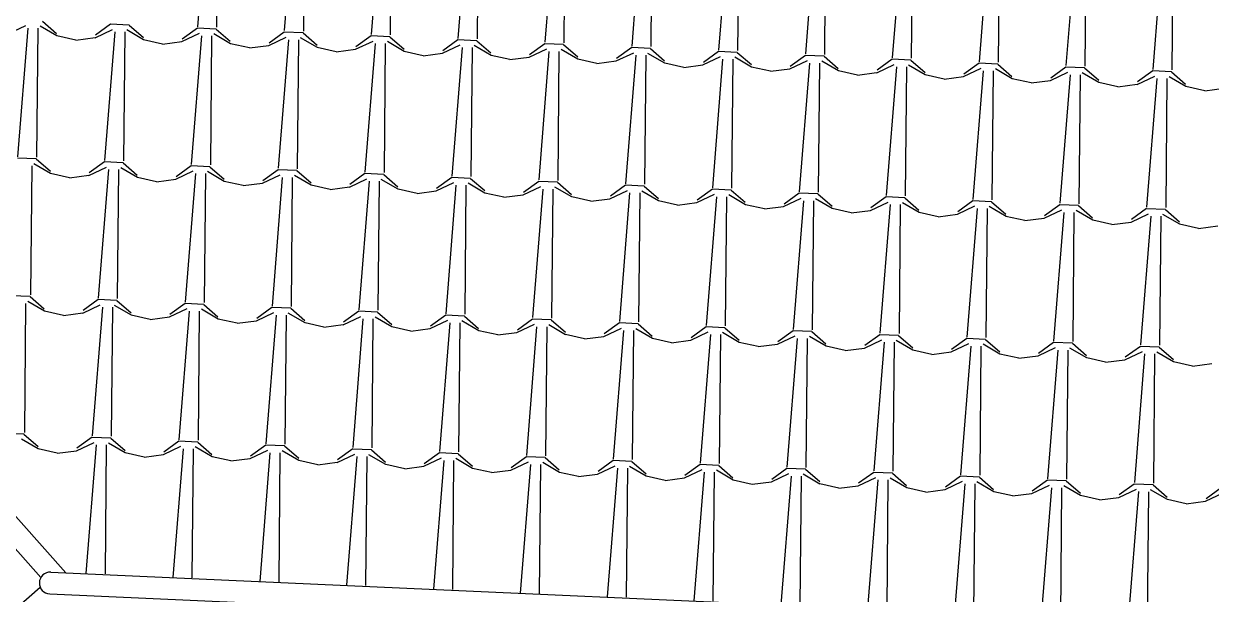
# Model space of a CAD drawing. Extents: x 1037 to 14540, y 1034 to 18285.
# Drawn here: x 6411.9 to 6739.7, y 1731.7 to 1889 of the extents above; entities that cross this region are included whole.
import ezdxf

# ---------------------------------------------------------------- set-up
doc = ezdxf.new("R2010")
doc.units = 0
doc.header["$LTSCALE"] = 100
doc.header["$MEASUREMENT"] = 0
doc.layers.get('0').update_dxf_attribs({"color": 240, "linetype": 'CONTINUOUS'})
doc.layers.add('proiezioni', color=252, linetype='CONTINUOUS')
doc.layers.add('retini copertura', color=32, linetype='CONTINUOUS')

# ---------------------------------------------------------------- blocks, each defined once
blk = doc.blocks.new('*X1854')
at = {"color": 0}
for p, q in [((11.2329, 19.2231), (11.2046, 18.8685)), ((11.2606, 19.2232), (11.2572, 18.8674)), ((11.4727, 19.2124), (11.4443, 18.8578)), ((11.5004, 19.2124), (11.4969, 18.8567)), ((11.7124, 19.2017), (11.6841, 18.8471)), ((11.7401, 19.2017), (11.7367, 18.846)), ((11.9522, 19.1909), (11.9238, 18.8363)), ((11.9799, 19.191), (11.9764, 18.8353)), ((12.192, 19.1802), (12.1636, 18.8256)), ((12.2196, 19.1802), (12.2162, 18.8245)), ((12.4317, 19.1695), (12.4034, 18.8149)), ((12.4594, 19.1695), (12.456, 18.8138)), ((12.6715, 19.1588), (12.6431, 18.8042)), ((12.6991, 19.1588), (12.6957, 18.8031)), ((12.9112, 19.148), (12.8829, 18.7934)), ((12.9389, 19.148), (12.9355, 18.7923)), ((13.151, 19.1373), (13.1226, 18.7827)), ((13.1787, 19.1373), (13.1752, 18.7816)), ((13.3907, 19.1266), (13.3624, 18.772)), ((13.4184, 19.1266), (13.415, 18.7709)), ((13.6305, 19.1159), (13.6021, 18.7613)), ((13.6582, 19.1158), (13.6547, 18.7601)), ((13.8703, 19.1052), (13.8419, 18.7506)), ((13.8979, 19.1051), (13.8945, 18.7494)), ((10.7767, 18.8837), (10.8158, 18.8498)), ((10.6821, 18.8492), (10.7306, 18.8721)), ((10.7364, 18.8649), (10.7081, 18.5103)), ((10.7641, 18.865), (10.7607, 18.5093)), ((10.8163, 18.8431), (10.77, 18.8703)), ((10.9218, 18.8384), (10.9703, 18.8613)), ((10.9648, 18.8753), (10.9228, 18.8451)), ((10.9762, 18.8542), (10.9478, 18.4996)), ((11.0165, 18.873), (10.9648, 18.8753)), ((11.0038, 18.8543), (11.0004, 18.4986)), ((11.056, 18.8324), (11.0098, 18.8596)), ((11.0164, 18.873), (11.0555, 18.8391)), ((11.1616, 18.8277), (11.2101, 18.8506)), ((11.2045, 18.8646), (11.1626, 18.8343)), ((11.2562, 18.8623), (11.2046, 18.8646)), ((11.2562, 18.8622), (11.2953, 18.8284)), ((11.4443, 18.8539), (11.4024, 18.8236)), ((11.496, 18.8515), (11.4443, 18.8538)), ((11.496, 18.8515), (11.535, 18.8176)), ((10.8686, 18.8315), (10.8163, 18.8432)), ((10.8686, 18.8316), (10.9218, 18.8385)), ((11.1084, 18.8208), (11.056, 18.8324)), ((11.1084, 18.8209), (11.1616, 18.8278)), ((11.2159, 18.8435), (11.1876, 18.4889)), ((11.2436, 18.8435), (11.2402, 18.4878)), ((11.2958, 18.8217), (11.2495, 18.8488)), ((11.3481, 18.8101), (11.2958, 18.8217)), ((11.3481, 18.8101), (11.4013, 18.817)), ((11.4014, 18.817), (11.4499, 18.8399)), ((11.4557, 18.8328), (11.4273, 18.4782)), ((11.4834, 18.8328), (11.4799, 18.4771)), ((11.5356, 18.811), (11.4893, 18.8381)), ((11.6411, 18.8063), (11.6896, 18.8292)), ((11.6841, 18.8431), (11.6421, 18.8129)), ((11.6955, 18.822), (11.6671, 18.4674)), ((11.7358, 18.8408), (11.6841, 18.8431)), ((11.7231, 18.8221), (11.7197, 18.4664)), ((11.7753, 18.8002), (11.7291, 18.8274)), ((11.7357, 18.8408), (11.7748, 18.8069)), ((11.8809, 18.7955), (11.9294, 18.8184)), ((11.9238, 18.8324), (11.8819, 18.8021)), ((11.9755, 18.8301), (11.9238, 18.8324)), ((11.9755, 18.8301), (12.0146, 18.7962)), ((12.1636, 18.8217), (12.1216, 18.7914)), ((12.2153, 18.8193), (12.1636, 18.8217)), ((12.2153, 18.8193), (12.2543, 18.7854)), ((11.5879, 18.7993), (11.5355, 18.811)), ((11.5879, 18.7994), (11.6411, 18.8063)), ((11.8277, 18.7886), (11.7753, 18.8003)), ((11.8276, 18.7887), (11.8808, 18.7956)), ((11.9352, 18.8113), (11.9069, 18.4567)), ((11.9629, 18.8113), (11.9595, 18.4556)), ((12.0151, 18.7895), (11.9688, 18.8166)), ((12.0674, 18.7779), (12.0151, 18.7895)), ((12.0674, 18.7779), (12.1206, 18.7849)), ((12.1206, 18.7848), (12.1691, 18.8077)), ((12.175, 18.8006), (12.1466, 18.446)), ((12.2026, 18.8006), (12.1992, 18.4449)), ((12.2548, 18.7788), (12.2086, 18.8059)), ((12.3604, 18.7741), (12.4089, 18.797)), ((12.4033, 18.811), (12.3614, 18.7807)), ((12.4147, 18.7899), (12.3864, 18.4353)), ((12.455, 18.8086), (12.4034, 18.8109)), ((12.4424, 18.7899), (12.439, 18.4342)), ((12.4946, 18.7681), (12.4483, 18.7952)), ((12.455, 18.8086), (12.4941, 18.7747)), ((12.6002, 18.7634), (12.6487, 18.7862)), ((12.6431, 18.8002), (12.6012, 18.77)), ((12.6948, 18.7979), (12.6431, 18.8002)), ((12.7344, 18.7573), (12.6881, 18.7845)), ((12.6948, 18.7979), (12.7338, 18.764)), ((12.8829, 18.7895), (12.8409, 18.7592)), ((12.9346, 18.7872), (12.8829, 18.7895)), ((12.9345, 18.7871), (12.9736, 18.7533)), ((12.3072, 18.7672), (12.2548, 18.7788)), ((12.3072, 18.7672), (12.3604, 18.7741)), ((12.5469, 18.7564), (12.4946, 18.7681)), ((12.5469, 18.7565), (12.6001, 18.7634)), ((12.6545, 18.7791), (12.6261, 18.4245)), ((12.6822, 18.7791), (12.6787, 18.4234)), ((12.7867, 18.7457), (12.7343, 18.7574)), ((12.7867, 18.7458), (12.8399, 18.7527)), ((12.8399, 18.7526), (12.8884, 18.7755)), ((12.8942, 18.7684), (12.8659, 18.4138)), ((12.9219, 18.7684), (12.9185, 18.4127)), ((12.9741, 18.7466), (12.9279, 18.7737)), ((13.0797, 18.7419), (13.1282, 18.7648)), ((13.1226, 18.7788), (13.0807, 18.7485)), ((13.134, 18.7577), (13.1056, 18.4031)), ((13.1743, 18.7764), (13.1226, 18.7787)), ((13.1617, 18.7577), (13.1582, 18.402)), ((13.2139, 18.7359), (13.1676, 18.763)), ((13.1743, 18.7764), (13.2134, 18.7425)), ((13.3194, 18.7312), (13.3679, 18.7541)), ((13.3624, 18.768), (13.3204, 18.7378)), ((13.4141, 18.7657), (13.3624, 18.768)), ((13.4536, 18.7251), (13.4074, 18.7523)), ((13.4141, 18.7657), (13.4531, 18.7318)), ((13.6021, 18.7573), (13.5602, 18.7271)), ((13.6538, 18.755), (13.6022, 18.7573)), ((13.6538, 18.755), (13.6929, 18.7211)), ((13.0265, 18.735), (12.9741, 18.7466)), ((13.0264, 18.735), (13.0796, 18.742)), ((13.2662, 18.7243), (13.2139, 18.7359)), ((13.2662, 18.7243), (13.3194, 18.7312)), ((13.3738, 18.747), (13.3454, 18.3924)), ((13.4014, 18.7469), (13.398, 18.3912)), ((13.506, 18.7135), (13.4536, 18.7252)), ((13.506, 18.7136), (13.5592, 18.7205)), ((13.5592, 18.7204), (13.6077, 18.7433)), ((13.6135, 18.7363), (13.5852, 18.3817)), ((13.6412, 18.7362), (13.6378, 18.3805)), ((13.6934, 18.7144), (13.6471, 18.7416)), ((13.799, 18.7097), (13.8475, 18.7326)), ((13.8419, 18.7466), (13.8, 18.7163)), ((13.8533, 18.7255), (13.8249, 18.3709)), ((13.8936, 18.7443), (13.8419, 18.7466)), ((13.8809, 18.7255), (13.8775, 18.3698)), ((13.9332, 18.7037), (13.8869, 18.7308)), ((13.8936, 18.7442), (13.9326, 18.7104)), ((13.7457, 18.7028), (13.6934, 18.7144)), ((13.7457, 18.7028), (13.7989, 18.7098)), ((13.9855, 18.6921), (13.9331, 18.7037)), ((13.9855, 18.6921), (14.0387, 18.699)), ((10.7597, 18.5041), (10.7081, 18.5064)), ((10.7993, 18.4635), (10.753, 18.4907)), ((10.7597, 18.5041), (10.7988, 18.4702)), ((10.9478, 18.4957), (10.9058, 18.4654)), ((10.9995, 18.4934), (10.9478, 18.4957)), ((10.9995, 18.4933), (11.0385, 18.4595)), ((10.7471, 18.4854), (10.7437, 18.1297)), ((10.8516, 18.4519), (10.7993, 18.4635)), ((10.8516, 18.452), (10.9048, 18.4589)), ((10.9049, 18.4588), (10.9534, 18.4817)), ((10.9592, 18.4746), (10.9308, 18.12)), ((10.9869, 18.4747), (10.9834, 18.1189)), ((11.0391, 18.4528), (10.9928, 18.4799)), ((11.1446, 18.4481), (11.1931, 18.471)), ((11.1876, 18.485), (11.1456, 18.4547)), ((11.1989, 18.4639), (11.1706, 18.1093)), ((11.2392, 18.4826), (11.1876, 18.4849)), ((11.2266, 18.4639), (11.2232, 18.1082)), ((11.2788, 18.4421), (11.2326, 18.4692)), ((11.2392, 18.4826), (11.2783, 18.4487)), ((11.3844, 18.4374), (11.4329, 18.4603)), ((11.4273, 18.4742), (11.3854, 18.444)), ((11.479, 18.4719), (11.4273, 18.4742)), ((11.5186, 18.4313), (11.4723, 18.4585)), ((11.479, 18.4719), (11.5181, 18.438)), ((11.6671, 18.4635), (11.6251, 18.4333)), ((11.7188, 18.4612), (11.6671, 18.4635)), ((11.7187, 18.4612), (11.7578, 18.4273)), ((11.0914, 18.4412), (11.039, 18.4528)), ((11.0914, 18.4412), (11.1446, 18.4482)), ((11.3311, 18.4304), (11.2788, 18.4421)), ((11.3311, 18.4305), (11.3843, 18.4374)), ((11.4387, 18.4531), (11.4104, 18.0985)), ((11.4664, 18.4532), (11.463, 18.0975)), ((11.5709, 18.4197), (11.5185, 18.4314)), ((11.5709, 18.4198), (11.6241, 18.4267)), ((11.6241, 18.4266), (11.6726, 18.4495)), ((11.6785, 18.4424), (11.6501, 18.0878)), ((11.7061, 18.4425), (11.7027, 18.0867)), ((11.7583, 18.4206), (11.7121, 18.4477)), ((11.8639, 18.4159), (11.9124, 18.4388)), ((11.9068, 18.4528), (11.8649, 18.4225)), ((11.9182, 18.4317), (11.8899, 18.0771)), ((11.9585, 18.4505), (11.9069, 18.4528)), ((11.9459, 18.4317), (11.9425, 18.076)), ((11.9981, 18.4099), (11.9518, 18.437)), ((11.9585, 18.4504), (11.9976, 18.4166)), ((12.1037, 18.4052), (12.1522, 18.4281)), ((12.1466, 18.4421), (12.1047, 18.4118)), ((12.1983, 18.4397), (12.1466, 18.442)), ((12.2379, 18.3992), (12.1916, 18.4263)), ((12.1983, 18.4397), (12.2373, 18.4058)), ((12.3864, 18.4313), (12.3444, 18.4011)), ((12.438, 18.429), (12.3864, 18.4313)), ((12.438, 18.429), (12.4771, 18.3951)), ((11.8107, 18.409), (11.7583, 18.4206)), ((11.8107, 18.409), (11.8639, 18.416)), ((12.0504, 18.3983), (11.9981, 18.4099)), ((12.0504, 18.3983), (12.1036, 18.4052)), ((12.158, 18.421), (12.1296, 18.0664)), ((12.1857, 18.421), (12.1822, 18.0653)), ((12.2902, 18.3875), (12.2378, 18.3992)), ((12.2902, 18.3876), (12.3434, 18.3945)), ((12.3434, 18.3945), (12.3919, 18.4174)), ((12.3977, 18.4102), (12.3694, 18.0556)), ((12.4254, 18.4103), (12.422, 18.0545)), ((12.4776, 18.3884), (12.4314, 18.4156)), ((12.5832, 18.3837), (12.6317, 18.4066)), ((12.6261, 18.4206), (12.5842, 18.3903)), ((12.6375, 18.3995), (12.6091, 18.0449)), ((12.6778, 18.4183), (12.6261, 18.4206)), ((12.6652, 18.3995), (12.6617, 18.0438)), ((12.7174, 18.3777), (12.6711, 18.4048)), ((12.6778, 18.4183), (12.7169, 18.3844)), ((12.8229, 18.373), (12.8714, 18.3959)), ((12.8659, 18.4099), (12.8239, 18.3796)), ((12.9176, 18.4075), (12.8659, 18.4099)), ((12.9571, 18.367), (12.9109, 18.3941)), ((12.9175, 18.4075), (12.9566, 18.3736)), ((13.1056, 18.3991), (13.0637, 18.3689)), ((13.1573, 18.3968), (13.1057, 18.3991)), ((13.1573, 18.3968), (13.1964, 18.3629)), ((12.5299, 18.3768), (12.4776, 18.3885)), ((12.5299, 18.3769), (12.5831, 18.3838)), ((12.7697, 18.3661), (12.7173, 18.3777)), ((12.7697, 18.3661), (12.8229, 18.3731)), ((12.8773, 18.3888), (12.8489, 18.0342)), ((12.9049, 18.3888), (12.9015, 18.0331)), ((13.0095, 18.3554), (12.9571, 18.367)), ((13.0095, 18.3554), (13.0627, 18.3623)), ((13.0627, 18.3623), (13.1112, 18.3852)), ((13.117, 18.3781), (13.0887, 18.0235)), ((13.1447, 18.3781), (13.1413, 18.0223)), ((13.1969, 18.3563), (13.1506, 18.3834)), ((13.3025, 18.3516), (13.351, 18.3744)), ((13.3454, 18.3884), (13.3035, 18.3582)), ((13.3568, 18.3674), (13.3284, 18.0128)), ((13.3971, 18.3861), (13.3454, 18.3884)), ((13.3844, 18.3673), (13.381, 18.0116)), ((13.4367, 18.3455), (13.3904, 18.3727)), ((13.3971, 18.3861), (13.4361, 18.3522)), ((13.5422, 18.3408), (13.5907, 18.3637)), ((13.5852, 18.3777), (13.5432, 18.3474)), ((13.6368, 18.3754), (13.5852, 18.3777)), ((13.6764, 18.3348), (13.6302, 18.3619)), ((13.6368, 18.3753), (13.6759, 18.3415)), ((13.8249, 18.367), (13.783, 18.3367)), ((13.8766, 18.3646), (13.8249, 18.3669)), ((13.8766, 18.3646), (13.9157, 18.3307)), ((13.2492, 18.3446), (13.1969, 18.3563)), ((13.2492, 18.3447), (13.3024, 18.3516)), ((13.489, 18.3339), (13.4366, 18.3455)), ((13.489, 18.334), (13.5422, 18.3409)), ((13.5965, 18.3566), (13.5682, 18.002)), ((13.6242, 18.3566), (13.6208, 18.0009)), ((13.7287, 18.3232), (13.6764, 18.3348)), ((13.7287, 18.3232), (13.7819, 18.3301)), ((13.782, 18.3301), (13.8305, 18.353)), ((13.8363, 18.3459), (13.8079, 17.9913)), ((13.864, 18.3459), (13.8605, 17.9901)), ((13.9162, 18.3241), (13.8699, 18.3512)), ((13.9685, 18.3124), (13.9161, 18.3241)), ((13.9685, 18.3125), (14.0217, 18.3194)), ((10.7427, 18.1245), (10.6911, 18.1268)), ((10.7301, 18.1058), (10.7267, 17.7501)), ((10.7823, 18.0839), (10.7361, 18.111)), ((10.7427, 18.1244), (10.7818, 18.0906)), ((10.8879, 18.0792), (10.9364, 18.1021)), ((10.9308, 18.1161), (10.8889, 18.0858)), ((10.9825, 18.1137), (10.9308, 18.1161)), ((11.0221, 18.0732), (10.9758, 18.1003)), ((10.9825, 18.1137), (11.0216, 18.0798)), ((11.1706, 18.1053), (11.1286, 18.0751)), ((11.2223, 18.103), (11.1706, 18.1053)), ((11.2222, 18.103), (11.2613, 18.0691)), ((10.8346, 18.0723), (10.7823, 18.0839)), ((10.8346, 18.0723), (10.8878, 18.0793)), ((10.9422, 18.095), (10.9139, 17.7404)), ((10.9699, 18.095), (10.9665, 17.7393)), ((11.0744, 18.0616), (11.022, 18.0732)), ((11.0744, 18.0616), (11.1276, 18.0685)), ((11.1276, 18.0685), (11.1761, 18.0914)), ((11.182, 18.0842), (11.1536, 17.7296)), ((11.2096, 18.0843), (11.2062, 17.7286)), ((11.2618, 18.0625), (11.2156, 18.0896)), ((11.3674, 18.0578), (11.4159, 18.0806)), ((11.4103, 18.0946), (11.3684, 18.0644)), ((11.4217, 18.0735), (11.3934, 17.7189)), ((11.462, 18.0923), (11.4104, 18.0946)), ((11.4494, 18.0736), (11.446, 17.7179)), ((11.5016, 18.0517), (11.4553, 18.0789)), ((11.462, 18.0923), (11.5011, 18.0584)), ((11.6071, 18.047), (11.6557, 18.0699)), ((11.6501, 18.0839), (11.6081, 18.0536)), ((11.7018, 18.0816), (11.6501, 18.0839)), ((11.7414, 18.041), (11.6951, 18.0681)), ((11.7018, 18.0815), (11.7408, 18.0477)), ((11.8899, 18.0732), (11.8479, 18.0429)), ((11.9415, 18.0708), (11.8899, 18.0731)), ((11.9415, 18.0708), (11.9806, 18.0369)), ((11.3142, 18.0508), (11.2618, 18.0625)), ((11.3142, 18.0509), (11.3673, 18.0578)), ((11.5539, 18.0401), (11.5016, 18.0517)), ((11.5539, 18.0402), (11.6071, 18.0471)), ((11.6615, 18.0628), (11.6331, 17.7082)), ((11.6892, 18.0628), (11.6857, 17.7071)), ((11.7937, 18.0294), (11.7413, 18.041)), ((11.7937, 18.0294), (11.8469, 18.0363)), ((11.8469, 18.0363), (11.8954, 18.0592)), ((11.9012, 18.0521), (11.8729, 17.6975)), ((11.9289, 18.0521), (11.9255, 17.6964)), ((11.9811, 18.0303), (11.9348, 18.0574)), ((12.0334, 18.0186), (11.9811, 18.0303)), ((12.0867, 18.0256), (12.1352, 18.0485)), ((12.1296, 18.0624), (12.0877, 18.0322)), ((12.141, 18.0413), (12.1126, 17.6867)), ((12.1813, 18.0601), (12.1296, 18.0624)), ((12.1687, 18.0414), (12.1652, 17.6857)), ((12.2209, 18.0195), (12.1746, 18.0467)), ((12.1813, 18.0601), (12.2204, 18.0262)), ((12.3264, 18.0148), (12.3749, 18.0377)), ((12.3694, 18.0517), (12.3274, 18.0215)), ((12.3808, 18.0306), (12.3524, 17.676)), ((12.4211, 18.0494), (12.3694, 18.0517)), ((12.4084, 18.0306), (12.405, 17.6749)), ((12.4606, 18.0088), (12.4144, 18.0359)), ((12.421, 18.0494), (12.4601, 18.0155)), ((12.6091, 18.041), (12.5672, 18.0107)), ((12.6608, 18.0386), (12.6092, 18.041)), ((12.6608, 18.0386), (12.6999, 18.0047)), ((12.8489, 18.0303), (12.8069, 18)), ((12.9006, 18.0279), (12.8489, 18.0302)), ((12.0334, 18.0187), (12.0866, 18.0256)), ((12.2732, 18.0079), (12.2208, 18.0196)), ((12.2732, 18.008), (12.3264, 18.0149)), ((12.513, 17.9972), (12.4606, 18.0088)), ((12.513, 17.9972), (12.5661, 18.0042)), ((12.5662, 18.0041), (12.6147, 18.027)), ((12.6205, 18.0199), (12.5922, 17.6653)), ((12.6482, 18.0199), (12.6448, 17.6642)), ((12.7004, 17.9981), (12.6541, 18.0252)), ((12.7527, 17.9865), (12.7004, 17.9981)), ((12.8059, 17.9934), (12.8545, 18.0163)), ((12.8603, 18.0092), (12.8319, 17.6546)), ((12.8879, 18.0092), (12.8845, 17.6535)), ((12.9402, 17.9874), (12.8939, 18.0145)), ((12.9006, 18.0279), (12.9396, 17.994)), ((13.0457, 17.9827), (13.0942, 18.0055)), ((13.0887, 18.0195), (13.0467, 17.9893)), ((13.1, 17.9985), (13.0717, 17.6439)), ((13.1403, 18.0172), (13.0887, 18.0195)), ((13.1277, 17.9984), (13.1243, 17.6427)), ((13.1799, 17.9766), (13.1336, 18.0038)), ((13.1403, 18.0172), (13.1794, 17.9833)), ((13.3284, 18.0088), (13.2865, 17.9785)), ((13.3801, 18.0065), (13.3284, 18.0088)), ((13.3801, 18.0065), (13.4192, 17.9726)), ((13.5682, 17.9981), (13.5262, 17.9678)), ((13.6199, 17.9957), (13.5682, 17.9981)), ((12.7527, 17.9865), (12.8059, 17.9934)), ((12.9925, 17.9757), (12.9401, 17.9874)), ((12.9925, 17.9758), (13.0457, 17.9827)), ((13.2322, 17.965), (13.1799, 17.9767)), ((13.2322, 17.9651), (13.2854, 17.972)), ((13.2855, 17.9719), (13.334, 17.9948)), ((13.3398, 17.9877), (13.3114, 17.6331)), ((13.3675, 17.9877), (13.364, 17.632)), ((13.4197, 17.9659), (13.3734, 17.993)), ((13.472, 17.9543), (13.4196, 17.9659)), ((13.5252, 17.9612), (13.5737, 17.9841)), ((13.5795, 17.977), (13.5512, 17.6224)), ((13.6072, 17.977), (13.6038, 17.6213)), ((13.6594, 17.9552), (13.6132, 17.9823)), ((13.6198, 17.9957), (13.6589, 17.9618)), ((13.765, 17.9505), (13.8135, 17.9734)), ((13.8079, 17.9873), (13.766, 17.9571)), ((13.8193, 17.9663), (13.791, 17.6117)), ((13.8596, 17.985), (13.808, 17.9873)), ((13.847, 17.9662), (13.8435, 17.6105)), ((13.8992, 17.9445), (13.8529, 17.9716)), ((13.8596, 17.985), (13.8987, 17.9511)), ((13.472, 17.9543), (13.5252, 17.9613)), ((13.7118, 17.9436), (13.6594, 17.9552)), ((13.7118, 17.9436), (13.7649, 17.9505)), ((13.9515, 17.9328), (13.8992, 17.9445)), ((13.9515, 17.9329), (14.0047, 17.9398)), ((10.7258, 17.7448), (10.6741, 17.7472)), ((10.7257, 17.7448), (10.7648, 17.7109)), ((10.9138, 17.7365), (10.8719, 17.7062)), ((10.9655, 17.7341), (10.9138, 17.7364)), ((10.7653, 17.7043), (10.7191, 17.7314)), ((10.8177, 17.6927), (10.7653, 17.7043)), ((10.8709, 17.6996), (10.9194, 17.7225)), ((10.9252, 17.7153), (10.8969, 17.3607)), ((10.9529, 17.7154), (10.9495, 17.3597)), ((11.0051, 17.6936), (10.9588, 17.7207)), ((10.9655, 17.7341), (11.0046, 17.7002)), ((11.1106, 17.6889), (11.1591, 17.7117)), ((11.1536, 17.7257), (11.1116, 17.6955)), ((11.165, 17.7046), (11.1366, 17.35)), ((11.2053, 17.7234), (11.1536, 17.7257)), ((11.1927, 17.7047), (11.1892, 17.349)), ((11.2449, 17.6828), (11.1986, 17.71)), ((11.2053, 17.7234), (11.2443, 17.6895)), ((11.3933, 17.715), (11.3514, 17.6847)), ((11.445, 17.7127), (11.3934, 17.715)), ((11.445, 17.7126), (11.4841, 17.6788)), ((11.6331, 17.7043), (11.5912, 17.674)), ((11.6848, 17.7019), (11.6331, 17.7042)), ((10.8177, 17.6927), (10.8708, 17.6996)), ((11.0574, 17.6819), (11.0051, 17.6936)), ((11.0574, 17.682), (11.1106, 17.6889)), ((11.2972, 17.6712), (11.2448, 17.6828)), ((11.2972, 17.6713), (11.3504, 17.6782)), ((11.3504, 17.6781), (11.3989, 17.701)), ((11.4047, 17.6939), (11.3764, 17.3393)), ((11.4324, 17.694), (11.429, 17.3382)), ((11.4846, 17.6721), (11.4383, 17.6992)), ((11.5369, 17.6605), (11.4846, 17.6721)), ((11.5902, 17.6674), (11.6387, 17.6903)), ((11.6445, 17.6832), (11.6161, 17.3286)), ((11.6722, 17.6832), (11.6687, 17.3275)), ((11.7244, 17.6614), (11.6781, 17.6885)), ((11.6848, 17.7019), (11.7238, 17.668)), ((11.8299, 17.6567), (11.8784, 17.6796)), ((11.8729, 17.6935), (11.8309, 17.6633)), ((11.8843, 17.6724), (11.8559, 17.3178)), ((11.9246, 17.6912), (11.8729, 17.6935)), ((11.9119, 17.6725), (11.9085, 17.3168)), ((11.9641, 17.6507), (11.9179, 17.6778)), ((11.9245, 17.6912), (11.9636, 17.6573)), ((12.1126, 17.6828), (12.0707, 17.6526)), ((12.1643, 17.6805), (12.1126, 17.6828)), ((12.1643, 17.6805), (12.2034, 17.6466)), ((12.3524, 17.6721), (12.3104, 17.6418)), ((12.4041, 17.6698), (12.3524, 17.6721)), ((12.4041, 17.6697), (12.4431, 17.6359)), ((11.5369, 17.6605), (11.5901, 17.6675)), ((11.7767, 17.6497), (11.7243, 17.6614)), ((11.7767, 17.6498), (11.8299, 17.6567)), ((12.0165, 17.639), (11.9641, 17.6507)), ((12.0165, 17.6391), (12.0696, 17.646)), ((12.0697, 17.6459), (12.1182, 17.6688)), ((12.124, 17.6617), (12.0957, 17.3071)), ((12.1517, 17.6618), (12.1483, 17.306)), ((12.2039, 17.6399), (12.1576, 17.6671)), ((12.2562, 17.6283), (12.2039, 17.6399)), ((12.3094, 17.6352), (12.3579, 17.6581)), ((12.3638, 17.651), (12.3354, 17.2964)), ((12.3914, 17.651), (12.388, 17.2953)), ((12.4437, 17.6292), (12.3974, 17.6563)), ((12.5492, 17.6245), (12.5977, 17.6474)), ((12.5921, 17.6614), (12.5502, 17.6311)), ((12.6035, 17.6403), (12.5752, 17.2857)), ((12.6438, 17.659), (12.5922, 17.6613)), ((12.6312, 17.6403), (12.6278, 17.2846)), ((12.6834, 17.6185), (12.6371, 17.6456)), ((12.6438, 17.659), (12.6829, 17.6251)), ((12.8319, 17.6506), (12.79, 17.6204)), ((12.8836, 17.6483), (12.8319, 17.6506)), ((12.8836, 17.6483), (12.9227, 17.6144)), ((13.0717, 17.6399), (13.0297, 17.6096)), ((13.1234, 17.6376), (13.0717, 17.6399)), ((13.1233, 17.6376), (13.1624, 17.6037)), ((12.2562, 17.6283), (12.3094, 17.6353)), ((12.496, 17.6176), (12.4436, 17.6292)), ((12.496, 17.6176), (12.5492, 17.6245)), ((12.7357, 17.6068), (12.6834, 17.6185)), ((12.7357, 17.6069), (12.7889, 17.6138)), ((12.789, 17.6138), (12.8375, 17.6367)), ((12.8433, 17.6296), (12.8149, 17.275)), ((12.871, 17.6296), (12.8675, 17.2738)), ((12.9232, 17.6077), (12.8769, 17.6349)), ((12.9755, 17.5961), (12.9231, 17.6078)), ((13.0287, 17.603), (13.0772, 17.6259)), ((13.083, 17.6188), (13.0547, 17.2642)), ((13.1107, 17.6188), (13.1073, 17.2631)), ((13.1629, 17.597), (13.1167, 17.6241)), ((13.2685, 17.5923), (13.317, 17.6152)), ((13.3114, 17.6292), (13.2695, 17.5989)), ((13.3228, 17.6081), (13.2944, 17.2535)), ((13.3631, 17.6268), (13.3114, 17.6292)), ((13.3505, 17.6081), (13.347, 17.2524)), ((13.4027, 17.5863), (13.3564, 17.6134)), ((13.3631, 17.6268), (13.4022, 17.5929)), ((13.5082, 17.5816), (13.5567, 17.6045)), ((13.5512, 17.6185), (13.5092, 17.5882)), ((13.6029, 17.6161), (13.5512, 17.6184)), ((13.6029, 17.6161), (13.6419, 17.5822)), ((13.7909, 17.6077), (13.749, 17.5775)), ((13.8426, 17.6054), (13.791, 17.6077)), ((13.8426, 17.6054), (13.8817, 17.5715)), ((12.9755, 17.5962), (13.0287, 17.6031)), ((13.2153, 17.5854), (13.1629, 17.597)), ((13.2153, 17.5854), (13.2684, 17.5924)), ((13.455, 17.5747), (13.4027, 17.5863)), ((13.455, 17.5747), (13.5082, 17.5816)), ((13.5626, 17.5974), (13.5342, 17.2428)), ((13.5902, 17.5974), (13.5868, 17.2416)), ((13.6425, 17.5756), (13.5962, 17.6027)), ((13.6948, 17.5639), (13.6424, 17.5756)), ((13.748, 17.5709), (13.7965, 17.5937)), ((13.8023, 17.5867), (13.774, 17.2321)), ((13.83, 17.5866), (13.8266, 17.2309)), ((13.8822, 17.5648), (13.8359, 17.592)), ((13.9878, 17.5601), (14.0363, 17.583)), ((14.0307, 17.597), (13.9888, 17.5667)), ((13.6948, 17.564), (13.748, 17.5709)), ((13.9345, 17.5532), (13.8822, 17.5648)), ((13.9345, 17.5532), (13.9877, 17.5602))]:
    blk.add_line(p, q, dxfattribs=at)

msp = doc.modelspace()

# ---------------------------------------------------------------- linework, layer by layer
at = {"layer": 'proiezioni'}
for p, q in [((5983.17, 2231.97), (6423.54, 1737.58)), ((5978.69, 2227.98), (6416.64, 1736.31)), ((6419.36, 1737.77), (9356.77, 1606.35)), ((5915, 1294.58), (6416.45, 1733.64)), ((6419.09, 1731.78), (9356.51, 1600.35))]:
    msp.add_line(p, q, dxfattribs=at)
msp.add_arc((6419.22, 1734.77), 3, 87.4382, 267.4382, dxfattribs=at)

# ---------------------------------------------------------------- block references
at = {"layer": 'retini copertura', "xscale": 100, "yscale": 100, "zscale": 100}
msp.add_blockref('*X1854', (5339.41, 1.3), dxfattribs=at)

doc.saveas('drawing.dxf')
